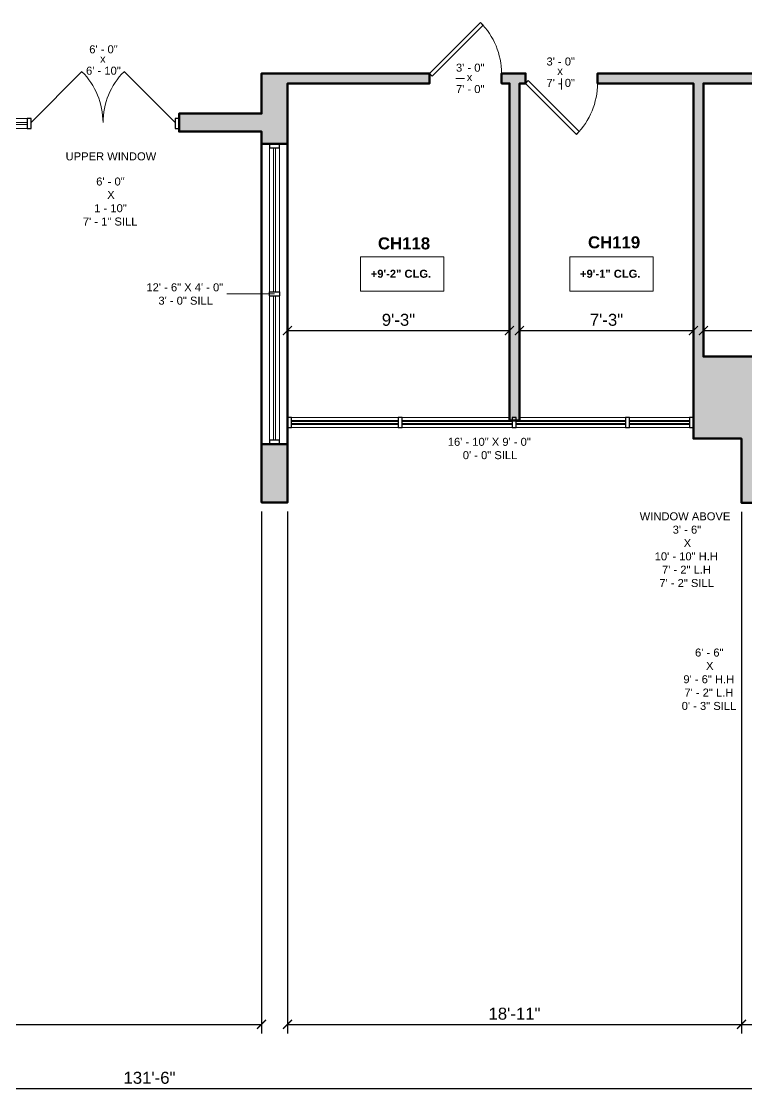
# Model space of a CAD drawing. Header units: inches. Extents: x -2078 to 106214, y -964 to 6385.
# Drawn here: x 22194 to 22556, y 3383 to 3921 of the extents above; entities that cross this region are included whole.
import ezdxf

# ---------------------------------------------------------------- set-up
doc = ezdxf.new("R2010")
doc.units = ezdxf.units.IN
doc.header["$MEASUREMENT"] = 0
for name, color, linetype, lineweight in [('A-ANNO', 2, 'Continuous', 5), ('A-ANNO-DIMS', 1, 'Continuous', 9), ('A-DOOR', 1, 'Continuous', 18), ('A-GLAZ-CURT', 52, 'Continuous', 9), ('A-GLAZ-CWMG', 51, 'Continuous', 9), ('A-WALL', 3, 'Continuous', 40), ('A-WINDOWS', 2, 'Continuous', 18)]:
    doc.layers.add(name, color=color, linetype=linetype, lineweight=lineweight)
doc.layers.add('A-HATCH', color=9, linetype='Continuous')
doc.styles.add('Arial_1', font='arial.ttf', dxfattribs={"height": 0.0625})
doc.styles.add('Arial_2', font='arial.ttf', dxfattribs={"height": 3})
doc.styles.add('Arial_B', font='arialbd.ttf', dxfattribs={"height": 4.5})
doc.styles.add('Arial_B_1', font='arialbd.ttf', dxfattribs={"height": 3})
doc.styles.add('JC', font='arial.ttf', dxfattribs={"height": 0.125})
doc.dimstyles.new('JC-DIMS', dxfattribs={"dimtxt": 0.125, "dimasz": 0.09375, "dimexe": 0.09375, "dimexo": 0.09375, "dimgap": 0.046875, "dimtad": 1, "dimdec": 1, "dimzin": 0, "dimdsep": 46, "dimlunit": 4, "dimtxsty": 'JC', "dimblk": 'ARCHTICK', "dimcen": 0.09, "dimclrd": 1, "dimclre": 1, "dimclrt": 256, "dimadec": 0, "dimazin": 0, "dimtfac": 1, "dimtdec": 1, "dimtofl": 0, "dimtmove": 1, "dimatfit": 3, "dimfxl": 1, "dimtolj": 1, "dimtzin": 0, "dimarcsym": 0})

# ---------------------------------------------------------------- blocks, each defined once
blk = doc.blocks.new('JC_DOOR_SINGLE PANEL - SINGLE DOOR-1525202-2nd Floor Plan')
at = {"layer": 'A-DOOR', "lineweight": 30}
for p, q in [((-8.87, -26.54), (16.59, -1.09)), ((18, -2.5), (-7.46, -27.96)), ((16.59, -1.09), (18, -2.5)), ((-7.46, -27.96), (-8.87, -26.54))]:
    blk.add_line(p, q, dxfattribs=at)
at = {"layer": 'A-DOOR', "lineweight": 9}
blk.add_arc((18, -2.5), 36, 180, 225, dxfattribs=at)
blk = doc.blocks.new('JC_DOOR_SINGLE PANEL - SINGLE DOOR-1525222-2nd Floor Plan')
at = {"layer": 'A-DOOR', "lineweight": 30}
for p, q in [((-7.46, 27.96), (-8.87, 26.54)), ((18, 2.5), (-7.46, 27.96)), ((-8.87, 26.54), (16.59, 1.09)), ((16.59, 1.09), (18, 2.5))]:
    blk.add_line(p, q, dxfattribs=at)
at = {"layer": 'A-DOOR', "lineweight": 9}
blk.add_arc((18, 2.5), 36, 135, 180, dxfattribs=at)
blk = doc.blocks.new('Door-Curtain-Wall-Double-Storefront - Door-Curtain-Wall-Double-Storefront-1716944-2nd Floor Plan')
at = {"layer": 'A-DOOR', "lineweight": 9}
for p, q in [((-36, 0.5), (-10.54, 25.96)), ((36, 0.5), (10.54, 25.96))]:
    blk.add_line(p, q, dxfattribs=at)
for centre, start, end in [((-36, 0.5), 0, 45), ((36, 0.5), 135, 180)]:
    blk.add_arc(centre, 36, start, end, dxfattribs=at)
blk = doc.blocks.new('Instance - Opening - 16_ x 24_-1655546-2nd Floor Plan')
at = {"layer": 'A-WINDOWS'}
for p, q in [((-75, -6.5), (-75, 6.5)), ((-75, 6.5), (75, 6.5)), ((75, 6.5), (75, -6.5)), ((75, -6.5), (-75, -6.5))]:
    blk.add_line(p, q, dxfattribs=at)
blk = doc.blocks.new('System Panel - Glazed-1657769-2nd Floor Plan')
at = {"layer": 'A-GLAZ-CURT', "lineweight": 18}
for p, q in [((-36, 0.5), (36, 0.5)), ((-36, -0.5), (-36, 0.5)), ((36, -0.5), (36, 0.5)), ((36, -0.5), (-36, -0.5))]:
    blk.add_line(p, q, dxfattribs=at)
blk = doc.blocks.new('Rectangular Mullion - 2_5_ x 5_ rectangular-1657488-2nd Floor Plan')
at = {"layer": 'A-GLAZ-CWMG', "lineweight": 30}
for p, q in [((0, 2.5), (-2, 2.5)), ((-2, 2.5), (-2, -2.5)), ((0, -2.5), (0, 2.5)), ((-2, -2.5), (0, -2.5))]:
    blk.add_line(p, q, dxfattribs=at)
blk = doc.blocks.new('System Panel - Glazed-1712137-2nd Floor Plan')
at = {"layer": 'A-GLAZ-CURT', "lineweight": 18}
for p, q in [((26.69, 0.5), (-26.69, 0.5)), ((-26.69, 0.5), (-26.69, -0.5)), ((26.69, -0.5), (26.69, 0.5)), ((-26.69, -0.5), (26.69, -0.5))]:
    blk.add_line(p, q, dxfattribs=at)
blk = doc.blocks.new('System Panel - Glazed-1657491-2nd Floor Plan')
at = {"layer": 'A-GLAZ-CURT', "lineweight": 18}
for p, q in [((27.5, 0.5), (-27.5, 0.5)), ((-27.5, 0.5), (-27.5, -0.5)), ((27.5, -0.5), (27.5, 0.5)), ((-27.5, -0.5), (27.5, -0.5))]:
    blk.add_line(p, q, dxfattribs=at)
blk = doc.blocks.new('System Panel - Glazed-1657492-2nd Floor Plan')
at = {"layer": 'A-GLAZ-CURT', "lineweight": 18}
for p, q in [((27.31, 0.5), (-27.31, 0.5)), ((-27.31, 0.5), (-27.31, -0.5)), ((27.31, -0.5), (27.31, 0.5)), ((-27.31, -0.5), (27.31, -0.5))]:
    blk.add_line(p, q, dxfattribs=at)
blk = doc.blocks.new('System Panel - Glazed-1657493-2nd Floor Plan')
at = {"layer": 'A-GLAZ-CURT', "lineweight": 18}
for p, q in [((15, 0.5), (-15, 0.5)), ((-15, 0.5), (-15, -0.5)), ((15, -0.5), (15, 0.5)), ((-15, -0.5), (15, -0.5))]:
    blk.add_line(p, q, dxfattribs=at)
blk = doc.blocks.new('Rectangular Mullion - 2_5_ x 5_ rectangular-1657495-2nd Floor Plan')
at = {"layer": 'A-GLAZ-CWMG', "lineweight": 30}
for p, q in [((-2, 2.5), (0, 2.5)), ((-2, -2.5), (-2, 2.5)), ((0, 2.5), (0, -2.5)), ((0, -2.5), (-2, -2.5))]:
    blk.add_line(p, q, dxfattribs=at)
blk = doc.blocks.new('Rectangular Mullion - 2_5_ x 5_ rectangular-1657479-2nd Floor Plan')
at = {"layer": 'A-GLAZ-CWMG', "lineweight": 30}
for p, q in [((-1, 2.5), (1, 2.5)), ((-1, -2.5), (-1, 2.5)), ((1, 2.5), (1, -2.5)), ((1, -2.5), (-1, -2.5))]:
    blk.add_line(p, q, dxfattribs=at)
blk = doc.blocks.new('Rectangular Mullion - 2_5_ x 5_ rectangular-1657480-2nd Floor Plan')
at = {"layer": 'A-GLAZ-CWMG'}
for p, q in [((102.49, -383.78), (132.49, -383.78)), ((132.49, -388.78), (102.49, -388.78))]:
    blk.add_line(p, q, dxfattribs=at)
blk = doc.blocks.new('Rectangular Mullion - 2_5_ x 5_ rectangular-1657481-2nd Floor Plan')
at = {"layer": 'A-GLAZ-CWMG'}
for p, q in [((47.49, -383.78), (100.49, -383.78)), ((100.49, -388.78), (45.87, -388.78))]:
    blk.add_line(p, q, dxfattribs=at)
blk = doc.blocks.new('Rectangular Mullion - 2_5_ x 5_ rectangular-1657482-2nd Floor Plan')
at = {"layer": 'A-GLAZ-CWMG'}
for p, q in [((-11.13, -383.78), (42.49, -383.78)), ((43.87, -388.78), (-11.13, -388.78))]:
    blk.add_line(p, q, dxfattribs=at)
blk = doc.blocks.new('Rectangular Mullion - 2_5_ x 5_ rectangular-1712132-2nd Floor Plan')
at = {"layer": 'A-GLAZ-CWMG'}
for p, q in [((-66.51, -383.78), (-13.13, -383.78)), ((-13.13, -388.78), (-66.51, -388.78))]:
    blk.add_line(p, q, dxfattribs=at)
blk = doc.blocks.new('System Panel - Glazed-V17-2nd Floor Plan')
at = {"layer": 'A-GLAZ-CURT', "lineweight": 18}
for p, q in [((-36, 0.5), (18.55, 0.5)), ((-36, -0.5), (-36, 0.5)), ((36, 0.5), (18.55, 0.5)), ((36, -0.5), (36, 0.5)), ((-36, -0.5), (18.55, -0.5)), ((36, -0.5), (18.55, -0.5))]:
    blk.add_line(p, q, dxfattribs=at)
blk = doc.blocks.new('Rectangular Mullion - 2_5_ x 5_ rectangular-V18-2nd Floor Plan')
at = {"layer": 'A-GLAZ-CWMG', "lineweight": 30}
for p, q in [((0, 2.5), (-2, 2.5)), ((-2, 2.5), (-2, -2.5)), ((0, 2.5), (0, -2.5)), ((-2, -2.5), (0, -2.5))]:
    blk.add_line(p, q, dxfattribs=at)
blk = doc.blocks.new('Rectangular Mullion - 2_5_ x 5_ rectangular-1560478-2nd Floor Plan')
at = {"layer": 'A-GLAZ-CWMG', "lineweight": 30}
for p, q in [((-2, 2.5), (0, 2.5)), ((-2, -2.5), (-2, 2.5)), ((0, 2.5), (0, -2.5)), ((0, -2.5), (-2, -2.5))]:
    blk.add_line(p, q, dxfattribs=at)
blk = doc.blocks.new('Rectangular Mullion - 2_5_ x 5_ rectangular-V19-2nd Floor Plan')
at = {"layer": 'A-GLAZ-CWMG'}
for p, q in [((-77.51, -321.02), (-77.51, -249.02)), ((-72.51, -321.02), (-72.51, -249.02))]:
    blk.add_line(p, q, dxfattribs=at)
blk = doc.blocks.new('Rectangular Mullion - 2_5_ x 5_ rectangular-V20-2nd Floor Plan')
at = {"layer": 'A-GLAZ-CWMG', "lineweight": 30}
for p, q in [((1, 2.5), (-1, 2.5)), ((-1, 2.5), (-1, -2.5)), ((1, 2.5), (1, -2.5)), ((-1, -2.5), (1, -2.5))]:
    blk.add_line(p, q, dxfattribs=at)
blk = doc.blocks.new('System Panel - Glazed-1716952-2nd Floor Plan')
at = {"layer": 'A-GLAZ-CURT', "lineweight": 18}
for p, q in [((18.5, 0.5), (-18.5, 0.5)), ((-18.5, 0.5), (-18.5, -0.5)), ((18.5, -0.5), (18.5, 0.5)), ((-18.5, -0.5), (18.5, -0.5))]:
    blk.add_line(p, q, dxfattribs=at)
blk = doc.blocks.new('Rectangular Mullion - 2_5_ x 5_ rectangular-1716954-2nd Floor Plan')
at = {"layer": 'A-GLAZ-CWMG', "lineweight": 30}
for p, q in [((-2, 2.5), (0, 2.5)), ((-2, -2.5), (-2, 2.5)), ((0, 2.5), (0, -2.5)), ((0, -2.5), (-2, -2.5))]:
    blk.add_line(p, q, dxfattribs=at)
blk = doc.blocks.new('Rectangular Mullion - 2_5_ x 5_ rectangular-1716943-2nd Floor Plan')
at = {"layer": 'A-GLAZ-CWMG', "lineweight": 30}
for p, q in [((-1, 2.5), (1, 2.5)), ((-1, -2.5), (-1, 2.5)), ((1, 2.5), (1, -2.5)), ((1, -2.5), (-1, -2.5))]:
    blk.add_line(p, q, dxfattribs=at)
blk = doc.blocks.new('Rectangular Mullion - 2_5_ x 5_ rectangular-1716784-2nd Floor Plan')
at = {"layer": 'A-GLAZ-CWMG'}
for p, q in [((-235.76, -234.39), (-198.76, -234.39)), ((-198.76, -239.39), (-235.76, -239.39))]:
    blk.add_line(p, q, dxfattribs=at)
blk = doc.blocks.new('_ArchTick')
at = {"color": 0, "linetype": 'ByBlock', "const_width": 0.15}
blk.add_lwpolyline([(-0.5, -0.5), (0.5, 0.5)], dxfattribs=at)
blk = doc.blocks.new('*D919')
at = {"layer": 'A-ANNO-DIMS', "color": 1, "lineweight": -2, "transparency": 16777216}
for p, q in [((22001.88, 3675.98), (22001.88, 3415.15)), ((22313.88, 3675.98), (22313.88, 3415.15)), ((22001.88, 3419.65), (22313.88, 3419.65))]:
    blk.add_line(p, q, dxfattribs=at)
at = {"layer": 'Defpoints', "color": 0, "transparency": 16777216}
for p in [(22001.88, 3680.48), (22313.88, 3680.48), (22313.88, 3419.65)]:
    blk.add_point(p, dxfattribs=at)
at = {"layer": 'A-ANNO-DIMS', "color": 1, "lineweight": -2, "transparency": 16777216, "xscale": 4.5, "yscale": 4.5, "zscale": 4.5, "rotation": 180}
blk.add_blockref('_ArchTick', (22001.88, 3419.65), dxfattribs=at)
at = {"layer": 'A-ANNO-DIMS', "color": 1, "lineweight": -2, "transparency": 16777216, "xscale": 4.5, "yscale": 4.5, "zscale": 4.5}
blk.add_blockref('_ArchTick', (22313.88, 3419.65), dxfattribs=at)
at = {"layer": 'A-ANNO-DIMS', "transparency": 16777216, "insert": (22157.88, 3424.97), "char_height": 6, "width": 0.4874, "attachment_point": 5, "style": 'JC'}
blk.add_mtext("\\A1;26'", dxfattribs=at)
blk = doc.blocks.new('*D923')
at = {"layer": 'A-ANNO-DIMS', "color": 1, "lineweight": -2, "transparency": 16777216}
for p, q in [((23046.88, 3717.02), (23046.88, 3383.14)), ((21468.88, 3675.2), (21468.88, 3383.14)), ((21468.88, 3387.64), (23046.88, 3387.64))]:
    blk.add_line(p, q, dxfattribs=at)
at = {"layer": 'Defpoints', "color": 0, "transparency": 16777216}
for p in [(23046.88, 3721.52), (21468.88, 3679.7), (23046.88, 3387.64)]:
    blk.add_point(p, dxfattribs=at)
at = {"layer": 'A-ANNO-DIMS', "color": 1, "lineweight": -2, "transparency": 16777216, "xscale": 4.5, "yscale": 4.5, "zscale": 4.5, "rotation": 180}
blk.add_blockref('_ArchTick', (21468.88, 3387.64), dxfattribs=at)
at = {"layer": 'A-ANNO-DIMS', "color": 1, "lineweight": -2, "transparency": 16777216, "xscale": 4.5, "yscale": 4.5, "zscale": 4.5}
blk.add_blockref('_ArchTick', (23046.88, 3387.64), dxfattribs=at)
at = {"layer": 'A-ANNO-DIMS', "transparency": 16777216, "insert": (22257.88, 3392.95), "char_height": 6, "width": 0.5739, "attachment_point": 5, "style": 'JC'}
blk.add_mtext('\\A1;131\'-6"', dxfattribs=at)
blk = doc.blocks.new('*D979')
at = {"layer": 'A-ANNO-DIMS', "color": 1, "lineweight": -2, "transparency": 16777216}
for p, q in [((22326.88, 3767.52), (22326.88, 3761.87)), ((22326.88, 3766.37), (22437.88, 3766.37)), ((22437.88, 3767.52), (22437.88, 3761.87))]:
    blk.add_line(p, q, dxfattribs=at)
at = {"layer": 'Defpoints', "color": 0, "transparency": 16777216}
for p in [(22326.88, 3772.02), (22437.88, 3772.02), (22437.88, 3766.37)]:
    blk.add_point(p, dxfattribs=at)
at = {"layer": 'A-ANNO-DIMS', "color": 1, "lineweight": -2, "transparency": 16777216, "xscale": 4.5, "yscale": 4.5, "zscale": 4.5, "rotation": 180}
blk.add_blockref('_ArchTick', (22326.88, 3766.37), dxfattribs=at)
at = {"layer": 'A-ANNO-DIMS', "color": 1, "lineweight": -2, "transparency": 16777216, "xscale": 4.5, "yscale": 4.5, "zscale": 4.5}
blk.add_blockref('_ArchTick', (22437.88, 3766.37), dxfattribs=at)
at = {"layer": 'A-ANNO-DIMS', "transparency": 16777216, "insert": (22382.38, 3771.68), "char_height": 6, "width": 0.4008, "attachment_point": 5, "style": 'JC'}
blk.add_mtext('\\A1;9\'-3"', dxfattribs=at)
blk = doc.blocks.new('*D981')
at = {"layer": 'A-ANNO-DIMS', "color": 1, "lineweight": -2, "transparency": 16777216}
for p, q in [((22442.88, 3767.52), (22442.88, 3761.87)), ((22442.88, 3766.37), (22529.88, 3766.37)), ((22529.88, 3767.52), (22529.88, 3761.87))]:
    blk.add_line(p, q, dxfattribs=at)
at = {"layer": 'Defpoints', "color": 0, "transparency": 16777216}
for p in [(22442.88, 3772.02), (22529.88, 3772.02), (22529.88, 3766.37)]:
    blk.add_point(p, dxfattribs=at)
at = {"layer": 'A-ANNO-DIMS', "color": 1, "lineweight": -2, "transparency": 16777216, "xscale": 4.5, "yscale": 4.5, "zscale": 4.5, "rotation": 180}
blk.add_blockref('_ArchTick', (22442.88, 3766.37), dxfattribs=at)
at = {"layer": 'A-ANNO-DIMS', "color": 1, "lineweight": -2, "transparency": 16777216, "xscale": 4.5, "yscale": 4.5, "zscale": 4.5}
blk.add_blockref('_ArchTick', (22529.88, 3766.37), dxfattribs=at)
at = {"layer": 'A-ANNO-DIMS', "transparency": 16777216, "insert": (22486.38, 3771.68), "char_height": 6, "width": 0.4008, "attachment_point": 5, "style": 'JC'}
blk.add_mtext('\\A1;7\'-3"', dxfattribs=at)
blk = doc.blocks.new('*D983')
at = {"layer": 'A-ANNO-DIMS', "color": 1, "lineweight": -2, "transparency": 16777216}
for p, q in [((22534.88, 3767.52), (22534.88, 3761.87)), ((22534.88, 3766.37), (22661.88, 3766.37)), ((22661.88, 3767.52), (22661.88, 3761.87))]:
    blk.add_line(p, q, dxfattribs=at)
at = {"layer": 'Defpoints', "color": 0, "transparency": 16777216}
for p in [(22534.88, 3772.02), (22661.88, 3772.02), (22661.88, 3766.37)]:
    blk.add_point(p, dxfattribs=at)
at = {"layer": 'A-ANNO-DIMS', "color": 1, "lineweight": -2, "transparency": 16777216, "xscale": 4.5, "yscale": 4.5, "zscale": 4.5, "rotation": 180}
blk.add_blockref('_ArchTick', (22534.88, 3766.37), dxfattribs=at)
at = {"layer": 'A-ANNO-DIMS', "color": 1, "lineweight": -2, "transparency": 16777216, "xscale": 4.5, "yscale": 4.5, "zscale": 4.5}
blk.add_blockref('_ArchTick', (22661.88, 3766.37), dxfattribs=at)
at = {"layer": 'A-ANNO-DIMS', "transparency": 16777216, "insert": (22598.38, 3771.68), "char_height": 6, "width": 0.4874, "attachment_point": 5, "style": 'JC'}
blk.add_mtext('\\A1;10\'-7"', dxfattribs=at)
blk = doc.blocks.new('*D1011')
at = {"layer": 'A-ANNO-DIMS', "color": 1, "lineweight": -2, "transparency": 16777216}
for p, q in [((22326.88, 3675.98), (22326.88, 3415.15)), ((22553.88, 3675.8), (22553.88, 3415.15)), ((22326.88, 3419.65), (22553.88, 3419.65))]:
    blk.add_line(p, q, dxfattribs=at)
at = {"layer": 'Defpoints', "color": 0, "transparency": 16777216}
for p in [(22326.88, 3680.48), (22553.88, 3680.3), (22553.88, 3419.65)]:
    blk.add_point(p, dxfattribs=at)
at = {"layer": 'A-ANNO-DIMS', "color": 1, "lineweight": -2, "transparency": 16777216, "xscale": 4.5, "yscale": 4.5, "zscale": 4.5, "rotation": 180}
blk.add_blockref('_ArchTick', (22326.88, 3419.65), dxfattribs=at)
at = {"layer": 'A-ANNO-DIMS', "color": 1, "lineweight": -2, "transparency": 16777216, "xscale": 4.5, "yscale": 4.5, "zscale": 4.5}
blk.add_blockref('_ArchTick', (22553.88, 3419.65), dxfattribs=at)
at = {"layer": 'A-ANNO-DIMS', "transparency": 16777216, "insert": (22440.38, 3424.97), "char_height": 6, "width": 0.5739, "attachment_point": 5, "style": 'JC'}
blk.add_mtext('\\A1;18\'-11"', dxfattribs=at)
blk = doc.blocks.new('*D1013')
at = {"layer": 'A-ANNO-DIMS', "color": 1, "lineweight": -2, "transparency": 16777216}
for p, q in [((22553.88, 3675.8), (22553.88, 3415.15)), ((22815.88, 3545.36), (22815.88, 3415.15)), ((22553.88, 3419.65), (22815.88, 3419.65))]:
    blk.add_line(p, q, dxfattribs=at)
at = {"layer": 'Defpoints', "color": 0, "transparency": 16777216}
for p in [(22553.88, 3680.3), (22815.88, 3549.86), (22815.88, 3419.65)]:
    blk.add_point(p, dxfattribs=at)
at = {"layer": 'A-ANNO-DIMS', "color": 1, "lineweight": -2, "transparency": 16777216, "xscale": 4.5, "yscale": 4.5, "zscale": 4.5, "rotation": 180}
blk.add_blockref('_ArchTick', (22553.88, 3419.65), dxfattribs=at)
at = {"layer": 'A-ANNO-DIMS', "color": 1, "lineweight": -2, "transparency": 16777216, "xscale": 4.5, "yscale": 4.5, "zscale": 4.5}
blk.add_blockref('_ArchTick', (22815.88, 3419.65), dxfattribs=at)
at = {"layer": 'A-ANNO-DIMS', "transparency": 16777216, "insert": (22684.88, 3424.97), "char_height": 6, "width": 0.5739, "attachment_point": 5, "style": 'JC'}
blk.add_mtext('\\A1;21\'-10"', dxfattribs=at)
blk = doc.blocks.new('JC- existing door Tag_quad - JC- existing door Tag_quad-839775-2nd Floor Plan')
at = {"layer": 'A-ANNO', "insert": (-0.0234, 0.0378), "char_height": 0.0625, "width": 0.0505, "attachment_point": 1, "style": 'Arial_1', "bg_fill": 3, "box_fill_scale": 1.25, "bg_fill_color": 256, "bg_fill_true_color": 13158600, "bg_fill_transparency": 0}
blk.add_mtext('x', dxfattribs=at)

msp = doc.modelspace()

# ---------------------------------------------------------------- hatches: boundary and pattern name
at = {"layer": 'A-HATCH'}
h = msp.add_hatch(color=256, dxfattribs=at)
h.dxf.hatch_style = 1
h.paths.add_polyline_path([(22566.881, 3753.3), (22534.883, 3753.3), (22534.883, 3889.848), (22571.883, 3889.848), (22571.883, 3894.848), (22481.883, 3894.848), (22481.883, 3889.848), (22529.883, 3889.848), (22529.883, 3719.348), (22529.883, 3717.848), (22529.883, 3712.362), (22553.881, 3712.362), (22553.881, 3680.3), (22566.881, 3680.3), (22566.881, 3716.612), (22578.881, 3716.612), (22578.881, 3721.612), (22566.881, 3721.612)])
h.paths.add_polyline_path([(22667.883, 3794.848), (22661.883, 3794.848), (22661.883, 3766.862), (22667.883, 3766.862)])
h.paths.add_polyline_path([(22673.883, 3722.862), (22667.883, 3722.862), (22667.883, 3730.862), (22661.883, 3730.862), (22661.883, 3721.612), (22650.883, 3721.612), (22650.883, 3716.612), (22667.883, 3716.612), (22667.883, 3717.862), (22673.883, 3717.862)])
h.paths.add_polyline_path([(22728.883, 3722.862), (22709.883, 3722.862), (22709.883, 3717.862), (22728.883, 3717.862)])
h.paths.add_polyline_path([(22667.883, 3889.848), (22680.883, 3889.848), (22680.883, 3894.848), (22656.883, 3894.848), (22656.883, 3889.848), (22661.883, 3889.848), (22661.883, 3866.848), (22667.883, 3866.848)])
h.paths.add_polyline_path([(22739.881, 3894.848), (22716.883, 3894.848), (22716.883, 3889.848), (22739.881, 3889.848)])

# ---------------------------------------------------------------- linework, layer by layer
at = {"layer": 'A-ANNO'}
for p, q in [((22415.883, 3892.348), (22411.126, 3892.348)), ((22463.883, 3892.348), (22463.87, 3886.761)), ((22320.381, 3784.611), (22296.499, 3784.624))]:
    msp.add_line(p, q, dxfattribs=at)
at = {"layer": 'A-ANNO', "flags": 128}
for points in [[(22363.377, 3803.175), (22405.113, 3803.175), (22405.113, 3786.107), (22363.377, 3786.107)], [(22468.021, 3803.175), (22509.757, 3803.175), (22509.757, 3786.107), (22468.021, 3786.107)]]:
    msp.add_lwpolyline(points, close=True, dxfattribs=at)
at = {"layer": 'A-WALL'}
msp.add_line((22326.881, 3717.848), (22326.881, 3709.611), dxfattribs=at)
at = {"layer": 'A-WALL', "lineweight": 60}
for points in [[(22326.881, 3859.611), (22326.881, 3889.848), (22397.883, 3889.848), (22397.883, 3894.848), (22313.881, 3894.848), (22313.881, 3874.741), (22272.631, 3874.741), (22272.631, 3865.741), (22313.881, 3865.741), (22313.881, 3859.611), (22326.881, 3859.611), (22326.881, 3709.611)], [(22313.881, 3859.611), (22313.881, 3709.611), (22326.881, 3709.611), (22326.881, 3680.481), (22313.881, 3680.481), (22313.881, 3709.611)]]:
    msp.add_lwpolyline(points, dxfattribs=at)
for points in [[(22437.883, 3721.348), (22442.883, 3721.348), (22442.883, 3889.848), (22445.883, 3889.848), (22445.883, 3894.848), (22433.883, 3894.848), (22433.883, 3889.848), (22437.883, 3889.848)], [(22566.881, 3716.612), (22578.881, 3716.612), (22578.881, 3721.612), (22566.881, 3721.612), (22566.881, 3753.3), (22534.883, 3753.3), (22534.883, 3889.848), (22571.883, 3889.848), (22571.883, 3894.848), (22481.883, 3894.848), (22481.883, 3889.848), (22529.883, 3889.848), (22529.883, 3719.348), (22529.883, 3712.362), (22553.881, 3712.362), (22553.881, 3680.3), (22566.881, 3680.3)]]:
    msp.add_lwpolyline(points, close=True, dxfattribs=at)
at = {"layer": 'A-WINDOWS'}
for p, q in [((22328.881, 3721.348), (22382.261, 3721.348)), ((22384.261, 3721.348), (22495.883, 3721.348)), ((22497.883, 3721.348), (22527.883, 3721.348)), ((22382.261, 3719.348), (22328.881, 3719.348)), ((22439.261, 3719.348), (22384.261, 3719.348)), ((22495.883, 3719.348), (22441.261, 3719.348)), ((22527.883, 3719.348), (22497.883, 3719.348))]:
    msp.add_line(p, q, dxfattribs=at)

# ---------------------------------------------------------------- block references
at = {"layer": 'A-ANNO', "xscale": 64, "yscale": 64, "zscale": 64}
msp.add_blockref('JC- existing door Tag_quad - JC- existing door Tag_quad-839775-2nd Floor Plan', (22234.63, 3901.741), dxfattribs=at)
at = {"layer": 'A-DOOR', "rotation": 180}
for name, p in [('JC_DOOR_SINGLE PANEL - SINGLE DOOR-1525202-2nd Floor Plan', (22415.883, 3892.348)), ('JC_DOOR_SINGLE PANEL - SINGLE DOOR-1525222-2nd Floor Plan', (22463.883, 3892.348))]:
    msp.add_blockref(name, p, dxfattribs=at)
at = {"layer": 'A-DOOR'}
msp.add_blockref('Door-Curtain-Wall-Double-Storefront - Door-Curtain-Wall-Double-Storefront-1716944-2nd Floor Plan', (22234.631, 3869.741), dxfattribs=at)
at = {"layer": 'A-GLAZ-CURT'}
for name, p in [('System Panel - Glazed-1716952-2nd Floor Plan', (22178.131, 3869.741)), ('System Panel - Glazed-1712137-2nd Floor Plan', (22355.571, 3720.348)), ('System Panel - Glazed-1657491-2nd Floor Plan', (22411.761, 3720.348)), ('System Panel - Glazed-1657492-2nd Floor Plan', (22468.572, 3720.348)), ('System Panel - Glazed-1657493-2nd Floor Plan', (22512.883, 3720.348))]:
    msp.add_blockref(name, p, dxfattribs=at)
at = {"layer": 'A-GLAZ-CURT', "lineweight": 18, "rotation": 269.9999999999999}
for name, p in [('System Panel - Glazed-1657769-2nd Floor Plan', (22320.381, 3821.611)), ('System Panel - Glazed-V17-2nd Floor Plan', (22320.381, 3747.611))]:
    msp.add_blockref(name, p, dxfattribs=at)
at = {"layer": 'A-GLAZ-CWMG'}
for name, p in [('Rectangular Mullion - 2_5_ x 5_ rectangular-1716784-2nd Floor Plan', (22395.391, 4106.63)), ('Rectangular Mullion - 2_5_ x 5_ rectangular-V19-2nd Floor Plan', (22395.391, 4106.63)), ('Rectangular Mullion - 2_5_ x 5_ rectangular-V19-2nd Floor Plan', (22395.391, 4032.63)), ('Rectangular Mullion - 2_5_ x 5_ rectangular-1712132-2nd Floor Plan', (22395.391, 4106.63)), ('Rectangular Mullion - 2_5_ x 5_ rectangular-1657482-2nd Floor Plan', (22395.391, 4106.63)), ('Rectangular Mullion - 2_5_ x 5_ rectangular-1657481-2nd Floor Plan', (22395.391, 4106.63)), ('Rectangular Mullion - 2_5_ x 5_ rectangular-1657480-2nd Floor Plan', (22395.391, 4106.63))]:
    msp.add_blockref(name, p, dxfattribs=at)
at = {"layer": 'A-GLAZ-CWMG', "extrusion": (0, 0, -1)}
for name, p, rotation in [('Rectangular Mullion - 2_5_ x 5_ rectangular-1716943-2nd Floor Plan', (-22197.631, 3869.741), 180), ('Rectangular Mullion - 2_5_ x 5_ rectangular-1716954-2nd Floor Plan', (-22272.631, 3869.741), 180), ('Rectangular Mullion - 2_5_ x 5_ rectangular-1657479-2nd Floor Plan', (-22383.261, 3720.348), 180), ('Rectangular Mullion - 2_5_ x 5_ rectangular-1657479-2nd Floor Plan', (-22440.261, 3720.348), 180), ('Rectangular Mullion - 2_5_ x 5_ rectangular-1657479-2nd Floor Plan', (-22496.883, 3720.348), 180), ('Rectangular Mullion - 2_5_ x 5_ rectangular-1657495-2nd Floor Plan', (-22529.883, 3720.348), 180), ('Rectangular Mullion - 2_5_ x 5_ rectangular-1560478-2nd Floor Plan', (-22320.381, 3709.611), 270.0000000000001)]:
    msp.add_blockref(name, p, dxfattribs=dict(at, rotation=rotation))
at = {"layer": 'A-GLAZ-CWMG'}
for name, p, rotation in [('Rectangular Mullion - 2_5_ x 5_ rectangular-V18-2nd Floor Plan', (22320.381, 3859.611), 89.99999999999991), ('Rectangular Mullion - 2_5_ x 5_ rectangular-1657488-2nd Floor Plan', (22326.881, 3720.348), 180)]:
    msp.add_blockref(name, p, dxfattribs=dict(at, rotation=rotation))
at = {"layer": 'A-GLAZ-CWMG', "lineweight": 30, "extrusion": (0, 0, -1), "rotation": 270.0000000000001}
msp.add_blockref('Rectangular Mullion - 2_5_ x 5_ rectangular-V20-2nd Floor Plan', (-22320.381, 3784.611), dxfattribs=at)
at = {"layer": 'A-WINDOWS', "rotation": 269.9999999999999}
msp.add_blockref('Instance - Opening - 16_ x 24_-1655546-2nd Floor Plan', (22320.381, 3784.611), dxfattribs=at)

# ---------------------------------------------------------------- texts
at = {"layer": 'A-ANNO', "attachment_point": 1}
for s, insert, char_height, width, style in [('UPPER WINDOW', (22215.936, 3855.391), 4, 57.974, 'Arial_2'), ('6\' - 0" ', (22231.231, 3842.821), 4, 19.998, 'Arial_2'), ('X', (22236.731, 3836.155), 4, 4.646, 'Arial_2'), ('1 - 10" ', (22230.231, 3829.488), 4, 22.422, 'Arial_2'), ('7\' - 1" SILL', (22224.565, 3822.821), 4, 34.138, 'Arial_2'), ('CH118', (22372.099, 3812.906), 6, 46.056, 'Arial_B'), ('CH119', (22477.139, 3813.424), 6, 46.056, 'Arial_B'), ('+9\'-2" CLG.', (22368.497, 3796.722), 4, 37.976, 'Arial_B_1'), ('+9\'-1" CLG.', (22473.141, 3796.722), 4, 37.976, 'Arial_B_1'), ('12\' - 6" X 4\' - 0"', (22256.335, 3789.955), 4, 48.48, 'Arial_2'), ('3\' - 0" SILL', (22262.335, 3783.288), 4, 34.138, 'Arial_2'), ('16\' - 10" X 9\' - 0"', (22407.026, 3712.749), 4, 52.318, 'Arial_2'), ('0\' - 0" SILL', (22414.526, 3706.082), 4, 34.138, 'Arial_2'), ('WINDOW ABOVE', (22502.979, 3675.527), 4, 57.974, 'Arial_2'), ('3\' - 6" ', (22519.479, 3668.86), 4, 19.998, 'Arial_2'), ('X ', (22524.979, 3662.194), 4, 6.666, 'Arial_2'), ('10\' - 10" H.H', (22510.479, 3655.527), 4, 39.794, 'Arial_2'), ('7\' - 2" L.H', (22514.145, 3648.86), 4, 30.906, 'Arial_2'), ('7\' - 2" SILL', (22512.812, 3642.194), 4, 34.138, 'Arial_2'), ('6\' - 6" ', (22530.656, 3607.453), 4, 19.998, 'Arial_2'), ('X ', (22536.156, 3600.786), 4, 6.666, 'Arial_2'), ('9\' - 6" H.H', (22524.823, 3594.119), 4, 32.118, 'Arial_2'), ('7\' - 2" L.H', (22525.323, 3587.453), 4, 30.906, 'Arial_2'), ('0\' - 3" SILL', (22523.989, 3580.786), 4, 34.138, 'Arial_2')]:
    msp.add_mtext(s, dxfattribs=dict(at, insert=insert, char_height=char_height, width=width, style=style))

# ---------------------------------------------------------------- dimensions: what is measured, and where the dimension line sits
at = {"layer": 'A-ANNO-DIMS'}
for base, p1, p2, picture, middle in [((22437.883, 3766.366), (22326.881, 3772.023), (22437.883, 3772.023), '*D979', (22382.382, 3771.682)), ((22529.883, 3766.366), (22442.883, 3772.023), (22529.883, 3772.023), '*D981', (22486.383, 3771.682)), ((22661.883, 3766.366), (22534.883, 3772.023), (22661.883, 3772.023), '*D983', (22598.383, 3771.68)), ((23046.881, 3387.639), (21468.881, 3679.705), (23046.881, 3721.521), '*D923', (22257.881, 3392.955)), ((22313.881, 3419.652), (22001.881, 3680.481), (22313.881, 3680.481), '*D919', (22157.881, 3424.965)), ((22553.881, 3419.652), (22326.881, 3680.481), (22553.881, 3680.3), '*D1011', (22440.381, 3424.965)), ((22815.883, 3419.652), (22553.881, 3680.3), (22815.883, 3549.862), '*D1013', (22684.882, 3424.965))]:
    dim = msp.add_linear_dim(base=base, p1=p1, p2=p2, dimstyle='JC-DIMS', dxfattribs=at)
    dim.commit()
    dim.dimension.update_dxf_attribs({"geometry": picture, "text_midpoint": middle})

# ---------------------------------------------------------------- next in the draw order: block references
at = {"layer": 'A-ANNO', "xscale": 64, "yscale": 64, "zscale": 64}
for p in [(22463.26, 3895.649), (22418.011, 3892.556)]:
    msp.add_blockref('JC- existing door Tag_quad - JC- existing door Tag_quad-839775-2nd Floor Plan', p, dxfattribs=at)

# ---------------------------------------------------------------- next in the draw order: texts
at = {"layer": 'A-ANNO', "char_height": 4, "attachment_point": 1, "style": 'Arial_2'}
for s, insert, width in [('6\' - 0"', (22227.745, 3908.879), 17.978), ('6\' - 10"', (22226.17, 3898.197), 21.816)]:
    msp.add_mtext(s, dxfattribs=dict(at, insert=insert, width=width))

# ---------------------------------------------------------------- next in the draw order: hatches: boundary and pattern name
at = {"layer": 'A-HATCH'}
h = msp.add_hatch(color=256, dxfattribs=at)
h.dxf.hatch_style = 1
h.paths.add_polyline_path([(22385.881, 3980.741), (22326.381, 3980.741), (22326.381, 4016.741), (22319.881, 4016.741), (22319.881, 4143.741), (22335.881, 4143.741), (22335.881, 4149.741), (22313.881, 4149.741), (22313.881, 3980.741), (22272.881, 3980.741), (22272.881, 3976.741), (22270.381, 3976.741), (22270.381, 3970.741), (22385.881, 3970.741)])
h.paths.add_polyline_path([(22481.881, 3980.741), (22439.881, 3980.741), (22439.881, 4143.741), (22441.881, 4143.741), (22441.881, 4149.741), (22431.881, 4149.741), (22431.881, 4143.741), (22433.881, 4143.741), (22433.881, 3980.741), (22421.881, 3980.741), (22421.881, 3970.741), (22481.881, 3970.741)])
h.paths.add_polyline_path([(22397.881, 4149.741), (22383.881, 4149.741), (22383.881, 4143.741), (22397.881, 4143.741)])
h.paths.add_polyline_path([(22489.381, 4149.741), (22475.881, 4149.741), (22475.881, 4143.741), (22489.381, 4143.741)])
h.paths.add_polyline_path([(22561.881, 4149.741), (22537.381, 4149.741), (22537.381, 4143.741), (22552.881, 4143.741), (22552.881, 3980.741), (22517.881, 3980.741), (22517.881, 3970.741), (22680.373, 3970.741), (22680.373, 3980.741), (22678.881, 3980.741), (22678.881, 3986.741), (22672.881, 3986.741), (22672.881, 3980.741), (22565.881, 3980.741), (22565.881, 4016.416), (22558.881, 4016.416), (22558.881, 4143.741), (22561.881, 4143.741)])
h.paths.add_polyline_path([(22609.381, 4149.741), (22595.881, 4149.741), (22595.881, 4143.741), (22609.381, 4143.741)], flags=17)
h.paths.add_polyline_path([(22678.881, 4149.741), (22657.381, 4149.741), (22657.381, 4143.741), (22672.881, 4143.741), (22672.881, 4022.741), (22678.881, 4022.741)], flags=17)
h.paths.add_polyline_path([(23083.875, 3980.741), (23045.865, 3980.741), (23045.865, 4149.656), (23035.865, 4149.656), (23035.865, 4143.656), (23039.865, 4143.656), (23039.865, 4016.745), (23032.865, 4016.745), (23032.865, 3980.741), (22938.865, 3980.741), (22938.865, 4143.656), (22944.115, 4143.656), (22944.115, 4149.656), (22927.865, 4149.656), (22927.865, 4143.656), (22932.865, 4143.656), (22932.865, 3980.741), (22831.865, 3980.741), (22831.865, 4143.656), (22838.365, 4143.656), (22838.365, 4149.656), (22825.865, 4149.656), (22825.865, 3980.741), (22804.881, 3980.741), (22804.881, 4046.741), (22792.881, 4046.741), (22792.881, 3980.741), (22752.373, 3980.741), (22752.373, 3970.741), (23083.875, 3970.741)])
h.paths.add_polyline_path([(22891.865, 4149.656), (22886.365, 4149.656), (22886.365, 4143.656), (22891.865, 4143.656)], flags=17)
h.paths.add_polyline_path([(22999.865, 4149.656), (22992.115, 4149.656), (22992.115, 4143.656), (22999.865, 4143.656)], flags=17)
h.paths.add_polyline_path([(22620.883, 3894.848), (22607.883, 3894.848), (22607.883, 3889.848), (22620.883, 3889.848)])
h.paths.add_polyline_path([(22326.881, 3709.611), (22313.881, 3709.611), (22313.881, 3680.481), (22326.881, 3680.481)])
h = msp.add_hatch(color=256, dxfattribs=at)
h.dxf.hatch_style = 1
h.paths.add_polyline_path([(22326.881, 3889.848), (22397.883, 3889.848), (22397.883, 3894.848), (22313.881, 3894.848), (22313.881, 3874.741), (22272.631, 3874.741), (22272.631, 3865.741), (22313.881, 3865.741), (22313.881, 3859.611), (22326.881, 3859.611)])
h.paths.add_polyline_path([(22437.883, 3721.348), (22442.883, 3721.348), (22442.883, 3889.848), (22445.883, 3889.848), (22445.883, 3894.848), (22433.883, 3894.848), (22433.883, 3889.848), (22437.883, 3889.848)])

# ---------------------------------------------------------------- next in the draw order: texts
at = {"layer": 'A-ANNO', "char_height": 4, "width": 17.978, "attachment_point": 1, "style": 'Arial_2'}
for s, insert in [('3\' - 0"', (22411.126, 3899.694)), ('3\' - 0"', (22456.374, 3902.786)), ('7\' - 0"', (22411.126, 3889.012)), ('7\' - 0"', (22456.374, 3892.104))]:
    msp.add_mtext(s, dxfattribs=dict(at, insert=insert))

doc.saveas('drawing.dxf')
